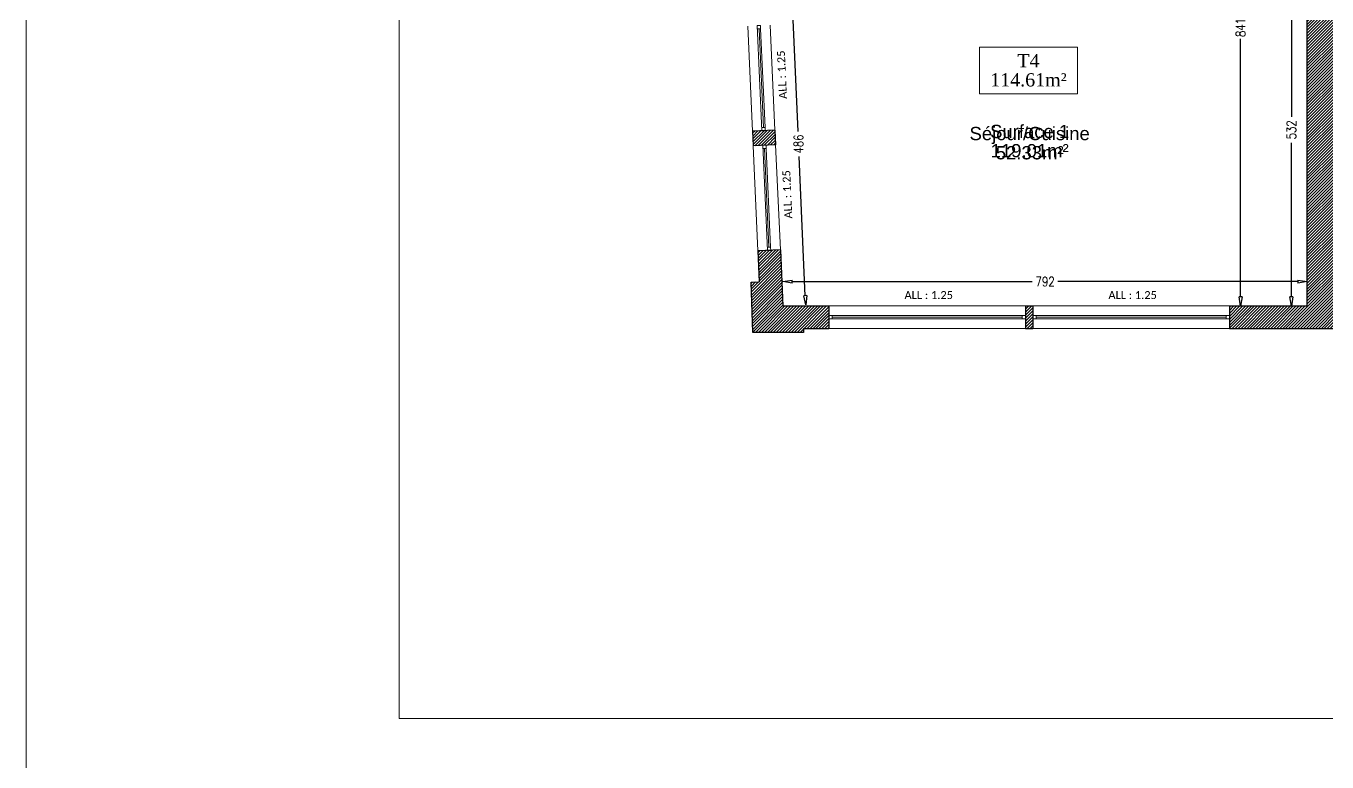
# Model space of a CAD drawing. Header units: millimetres. Extents: x -14819 to 43195, y -10328 to 20814.
# Drawn here: x 5508 to 7473, y 4228 to 5340 of the extents above; entities that cross this region are included whole.
import ezdxf
from ezdxf.enums import TextEntityAlignment as Align

# ---------------------------------------------------------------- set-up
doc = ezdxf.new("R2010")
doc.units = ezdxf.units.MM
doc.header["$PDMODE"] = 3
doc.linetypes.add('Chemin', pattern=[0.5, 0.3, -0.2])
for name, color, linetype, lineweight in [('05 - Menuiserie', 150, 'Continuous', 5), ('41 - Côtes Intérieures', 71, 'Continuous', 9), ('59 - TxT', 120, 'Continuous', 0), ('_cadre100', 7, 'Continuous', 15), ('Menuiserie_cps', 7, 'Continuous', 15), ('Mur_coupe', 7, 'Continuous', 25), ('Mur_vu', 8, 'Continuous', 18)]:
    doc.layers.add(name, color=color, linetype=linetype, lineweight=lineweight)
doc.layers.add('10 - Hachures', color=7, linetype='Continuous', lineweight=18, true_color=0x646464)
doc.styles.add('CR_Cot', font='simplex.shx', dxfattribs={"width": 0.8})
doc.styles.add('Dutch', font='dutch.ttf')
doc.styles.add('Legend', font='calibri.ttf')
doc.styles.get("Standard").update_dxf_attribs({"font": 'arial.ttf'})
doc.dimstyles.get("Standard").update_dxf_attribs({"dimtxt": 14, "dimasz": 14, "dimexe": 0.18, "dimexo": 0.0625, "dimgap": 5, "dimtad": 0, "dimtoh": 1, "dimdec": 0, "dimzin": 0, "dimdsep": 46, "dimtxsty": 'CR_Cot', "dimblk": 'CLOSEDBLANK', "dimcen": 0, "dimse1": 1, "dimse2": 1, "dimadec": 0, "dimazin": 0, "dimtfac": 1, "dimtdec": 0, "dimtofl": 0, "dimtmove": 0, "dimatfit": 3, "dimfxl": 1, "dimtolj": 1, "dimtzin": 0, "dimarcsym": 0})

# ---------------------------------------------------------------- blocks, each defined once
blk = doc.blocks.new('_ClosedBlank')
at = {"color": 0, "linetype": 'ByBlock', "lineweight": -2}
for p, q in [((-1, 0.17), (0, 0)), ((-1, 0.17), (-1, -0.17)), ((0, 0), (-1, -0.17))]:
    blk.add_line(p, q, dxfattribs=at)
blk = doc.blocks.new('*D685')
at = {"layer": '41 - Côtes Intérieures', "color": 0, "lineweight": -2, "transparency": 16777216}
for p, q in [((6664.6, 5390.4), (6674, 5180.5)), ((6685.2, 4932.4), (6675.7, 5142.3))]:
    blk.add_line(p, q, dxfattribs=at)
at = {"layer": 'Defpoints', "color": 0, "transparency": 16777216}
for p in [(6663.9, 5404.4), (6629.4, 5402.8), (6651.3, 4916.8)]:
    blk.add_point(p, dxfattribs=at)
at = {"layer": '41 - Côtes Intérieures', "color": 0, "lineweight": -2, "transparency": 16777216, "xscale": 14, "yscale": 14, "zscale": 14}
for p, rotation in [((6663.9, 5404.4), 92.5748125043234), ((6685.8, 4918.4), 272.5748125043234)]:
    blk.add_blockref('_ClosedBlank', p, dxfattribs=dict(at, rotation=rotation))
at = {"layer": '41 - Côtes Intérieures', "color": 0, "transparency": 16777216, "insert": (6674.9, 5161.4), "char_height": 14, "attachment_point": 5, "rotation": 90, "style": 'CR_Cot'}
blk.add_mtext('\\A1;486', dxfattribs=at)
blk = doc.blocks.new('*D686')
at = {"layer": '41 - Côtes Intérieures', "color": 0, "lineweight": -2, "transparency": 16777216}
for p, q in [((6665.3, 4953.6), (7028, 4953.6)), ((7429.4, 4953.6), (7066.8, 4953.6))]:
    blk.add_line(p, q, dxfattribs=at)
at = {"layer": 'Defpoints', "color": 0, "transparency": 16777216}
for p in [(7443.4, 4953.6), (6651.3, 4916.8), (7443.4, 4916.8)]:
    blk.add_point(p, dxfattribs=at)
at = {"layer": '41 - Côtes Intérieures', "color": 0, "lineweight": -2, "transparency": 16777216, "xscale": 14, "yscale": 14, "zscale": 14, "rotation": 180}
blk.add_blockref('_ClosedBlank', (6651.3, 4953.6), dxfattribs=at)
at = {"layer": '41 - Côtes Intérieures', "color": 0, "lineweight": -2, "transparency": 16777216, "xscale": 14, "yscale": 14, "zscale": 14}
blk.add_blockref('_ClosedBlank', (7443.4, 4953.6), dxfattribs=at)
at = {"layer": '41 - Côtes Intérieures', "color": 0, "transparency": 16777216, "insert": (7047.4, 4953.6), "char_height": 14, "attachment_point": 5, "style": 'CR_Cot'}
blk.add_mtext('\\A1;792', dxfattribs=at)
blk = doc.blocks.new('*D692')
at = {"layer": '41 - Côtes Intérieures', "color": 0, "lineweight": -2, "transparency": 16777216}
for p, q in [((7419.4, 5434.8), (7419.4, 5202.2)), ((7419.4, 4930.8), (7419.4, 5163.4))]:
    blk.add_line(p, q, dxfattribs=at)
at = {"layer": 'Defpoints', "color": 0, "transparency": 16777216}
for p in [(7443.4, 5448.8), (7419.4, 4916.8), (7443.4, 4916.8)]:
    blk.add_point(p, dxfattribs=at)
at = {"layer": '41 - Côtes Intérieures', "color": 0, "lineweight": -2, "transparency": 16777216, "xscale": 14, "yscale": 14, "zscale": 14}
for p, rotation in [((7419.4, 5448.8), 90), ((7419.4, 4916.8), 270)]:
    blk.add_blockref('_ClosedBlank', p, dxfattribs=dict(at, rotation=rotation))
at = {"layer": '41 - Côtes Intérieures', "color": 0, "transparency": 16777216, "insert": (7419.4, 5182.8), "char_height": 14, "attachment_point": 5, "rotation": 90, "style": 'CR_Cot'}
blk.add_mtext('\\A1;532', dxfattribs=at)
blk = doc.blocks.new('*D693')
at = {"layer": '41 - Côtes Intérieures', "color": 0, "lineweight": -2, "transparency": 16777216}
for p, q in [((7342.7, 5743.8), (7342.7, 5354.3)), ((7342.7, 4930.8), (7342.7, 5320.3))]:
    blk.add_line(p, q, dxfattribs=at)
at = {"layer": 'Defpoints', "color": 0, "transparency": 16777216}
for p in [(7366.8, 5757.8), (7342.7, 4916.8), (7366.8, 4916.8)]:
    blk.add_point(p, dxfattribs=at)
at = {"layer": '41 - Côtes Intérieures', "color": 0, "lineweight": -2, "transparency": 16777216, "xscale": 14, "yscale": 14, "zscale": 14}
for p, rotation in [((7342.7, 5757.8), 90), ((7342.7, 4916.8), 270)]:
    blk.add_blockref('_ClosedBlank', p, dxfattribs=dict(at, rotation=rotation))
at = {"layer": '41 - Côtes Intérieures', "color": 0, "transparency": 16777216, "insert": (7342.7, 5337.3), "char_height": 14, "attachment_point": 5, "rotation": 90, "style": 'CR_Cot'}
blk.add_mtext('\\A1;841', dxfattribs=at)
blk = doc.blocks.new('Fenetre_297')
blk.add_lwpolyline([(0.05, 0.05), (0.05, 0), (0, 0), (0, 0.05), (2.97, 0.05), (2.97, 0), (2.92, 0), (2.92, 0.05), (2.92, 0.025), (0.05, 0.025), (0.05, 0), (2.92, 0)])
blk = doc.blocks.new('Fenetre_159')
blk.add_lwpolyline([(0.05, 0.05), (0.05, 0), (0, 0), (0, 0.05), (1.59, 0.05), (1.59, 0), (1.54, 0), (1.54, 0.05), (1.54, 0.025), (0.05, 0.025), (0.05, 0), (1.54, 0)])

msp = doc.modelspace()

# ---------------------------------------------------------------- hatches: boundary and pattern name
at = {"layer": '10 - Hachures', "lineweight": 18}
h = msp.add_hatch(dxfattribs=at)
h.set_pattern_fill('ANSI31', color=256)
h.paths.add_polyline_path([(7443.44, 4916.84), (7325.75, 4916.84), (7325.75, 4882.84), (7486.09, 4882.84), (7486.09, 4916.84), (7486.09, 5366.84), (7528.44, 5366.84), (7528.44, 5434.38), (7483.44, 5434.84), (7483.44, 6041.84), (7498.44, 6041.84), (7498.44, 6063.84), (7481.44, 6063.84), (7481.44, 6074.97), (7443.44, 6074.97), (7443.44, 6039.84), (7299.44, 6039.84), (7299.44, 6069.84), (7292.44, 6069.84), (7292.44, 6039.84), (7191.44, 6039.84), (7191.44, 5939.84), (7198.44, 5939.84), (7198.44, 6032.84), (7443.44, 6032.84), (7443.44, 6028.84), (7451.44, 6028.84), (7451.44, 5958.84), (7443.44, 5958.84), (7443.44, 5764.84), (7198.44, 5764.84), (7198.44, 5864.84), (7191.44, 5864.84), (7191.44, 5757.84), (7443.44, 5757.84), (7443.44, 5409.84)])
h.paths.add_polyline_path([(7483.44, 5376.82), (7483.44, 5426.82), (7518.44, 5426.48), (7518.44, 5376.84), (7483.44, 5376.84)], flags=16)
h = msp.add_hatch(dxfattribs=at)
h.set_pattern_fill('ANSI31', color=256)
h.paths.add_polyline_path([(6605.4, 5180.72), (6605.4, 5180.72), (6606.39, 5158.75), (6640.35, 5160.31), (6639.36, 5182.29)])
h = msp.add_hatch(dxfattribs=at)
h.set_pattern_fill('ANSI31', color=256)
h.paths.add_polyline_path([(6682.55, 4876.71), (6682.55, 4882.84), (6720.75, 4882.84), (6720.75, 4916.84), (6651.3, 4916.84), (6647.49, 5001.58), (6613.53, 5000.01), (6615.62, 4953.44), (6603.63, 4952.88), (6605.91, 4876.71)])
h = msp.add_hatch(dxfattribs=at)
h.set_pattern_fill('ANSI31', color=256)
h.paths.add_polyline_path([(7028.75, 4916.84), (7017.75, 4916.84), (7017.75, 4882.84), (7028.75, 4882.84)], flags=17)

# ---------------------------------------------------------------- linework, layer by layer
at = {"layer": '59 - TxT', "lineweight": 18}
msp.add_lwpolyline([(5508.08, 17542.95), (12678.08, 17542.95), (12678.08, -826.17), (5508.08, -826.17)], close=True, dxfattribs=at)
at = {"layer": '59 - TxT', "linetype": 'Continuous'}
msp.add_lwpolyline([(6948.16, 5307.74), (7096.3, 5307.74), (7096.3, 5237.14), (6948.16, 5237.14)], close=True, dxfattribs=at)
at = {"layer": '_cadre100', "flags": 128}
msp.add_lwpolyline([(6071.5, 4294.08), (10271.5, 4294.08), (10271.5, 7264.08), (6071.5, 7264.08)], close=True, dxfattribs=at)
at = {"layer": 'Mur_coupe', "flags": 128}
for points in [[(7443.44, 4916.84), (7443.44, 5409.84)], [(6639.36, 5182.29), (6605.4, 5180.72)], [(6640.35, 5160.31), (6606.39, 5158.75)], [(6647.49, 5001.58), (6613.53, 5000.01)], [(6682.55, 4882.84), (6682.55, 4876.71), (6605.91, 4876.71), (6603.63, 4952.88), (6615.62, 4953.44)], [(6651.3, 4916.84), (6720.75, 4916.84)], [(6720.75, 4916.84), (6720.75, 4882.84)], [(7017.75, 4916.84), (7028.75, 4916.84)], [(7017.75, 4916.84), (7017.75, 4882.84)], [(7028.75, 4916.84), (7028.75, 4882.84)], [(7325.75, 4916.84), (7443.44, 4916.84)], [(7325.75, 4916.84), (7325.75, 4882.84)], [(6682.55, 4882.84), (6720.75, 4882.84)], [(7017.75, 4882.84), (7028.75, 4882.84)], [(7325.75, 4882.84), (7486.09, 4882.84)]]:
    msp.add_lwpolyline(points, dxfattribs=at)
at = {"layer": 'Mur_coupe', "elevation": -195, "flags": 128}
for points in [[(6605.4, 5180.72), (6606.39, 5158.75)], [(6639.36, 5182.29), (6640.35, 5160.31)], [(6613.53, 5000.01), (6615.63, 4953.23)], [(6647.49, 5001.58), (6651.3, 4916.84)]]:
    msp.add_lwpolyline(points, dxfattribs=at)
at = {"layer": 'Mur_vu', "elevation": -195, "flags": 128}
for points in [[(6605.4, 5180.72), (6598.26, 5339.46)], [(6639.36, 5182.29), (6632.23, 5341.03)]]:
    msp.add_lwpolyline(points, dxfattribs=at)
at = {"layer": 'Mur_vu', "flags": 128}
for points in [[(6613.53, 5000.01), (6606.39, 5158.75)], [(6647.49, 5001.58), (6640.35, 5160.31)], [(7017.75, 4916.84), (6720.75, 4916.84)], [(7325.75, 4916.84), (7028.75, 4916.84)], [(6720.75, 4882.84), (7017.75, 4882.84)], [(7028.75, 4882.84), (7325.75, 4882.84)]]:
    msp.add_lwpolyline(points, dxfattribs=at)

# ---------------------------------------------------------------- block references
at = {"layer": '05 - Menuiserie', "xscale": 100, "yscale": 100, "zscale": 100, "rotation": 92.57456286843002}
for p in [(6624.67, 5181.5), (6633.01, 5000.79)]:
    msp.add_blockref('Fenetre_159', p, dxfattribs=at)
at = {"layer": '05 - Menuiserie', "xscale": 100, "yscale": 100, "zscale": 100}
for p in [(6720.75, 4897.34), (7028.75, 4897.34)]:
    msp.add_blockref('Fenetre_297', p, dxfattribs=at)

# ---------------------------------------------------------------- texts
at = {"layer": '59 - TxT', "linetype": 'Continuous', "style": 'Dutch'}
for s, p in [('T4', (7022.23, 5277.3)), ('114.61m²', (7022.23, 5248.3))]:
    msp.add_text(s, height=20, dxfattribs=at).set_placement(p, align=Align.CENTER)
at = {"layer": '59 - TxT', "linetype": 'Continuous'}
for s, p in [('Séjour/Cuisine', (7024.1, 5167.21)), ('Surface 1', (7024.1, 5170.34)), ('119.01m²', (7024.1, 5141.34)), ('52.33m²', (7024.1, 5138.21))]:
    msp.add_text(s, height=20, dxfattribs=at).set_placement(p, align=Align.CENTER)
at = {"layer": 'Menuiserie_cps', "linetype": 'Chemin', "ltscale": 0.1, "style": 'Legend'}
for p in [(6657.49, 5229.78, -195), (6665.62, 5049.06)]:
    msp.add_text('ALL : 1.25', height=12, rotation=92.57495, dxfattribs=at).set_placement(p)
for p in [(6835.03, 4927.35), (7143.03, 4927.35)]:
    msp.add_text('ALL : 1.25', height=12, dxfattribs=at).set_placement(p)

# ---------------------------------------------------------------- dimensions: what is measured, and where the dimension line sits
at = {"layer": '41 - Côtes Intérieures'}
for base, p1, p2, picture, middle in [((7342.72, 4916.84), (7366.81, 5757.84), (7366.81, 4916.84), '*D693', (7342.72, 5337.34)), ((7419.35, 4916.84), (7443.44, 5448.84), (7443.44, 4916.84), '*D692', (7419.35, 5182.84))]:
    dim = msp.add_linear_dim(base=base, p1=p1, p2=p2, angle=90, dimstyle='Standard', dxfattribs=at)
    dim.commit()
    dim.dimension.update_dxf_attribs({"geometry": picture, "text_midpoint": middle})
dim = msp.add_aligned_dim(p1=(6651.3, 4916.84), p2=(6629.44, 5402.84), distance=-34.52, dimstyle='Standard', dxfattribs=at)
dim.commit()
dim.dimension.update_dxf_attribs({"geometry": '*D685', "text_midpoint": (6674.85, 5161.39), "text_rotation": 90})
dim = msp.add_linear_dim(base=(7443.44, 4953.6), p1=(6651.3, 4916.84), p2=(7443.44, 4916.84), dimstyle='Standard', dxfattribs=at)
dim.commit()
dim.dimension.update_dxf_attribs({"geometry": '*D686', "text_midpoint": (7047.37, 4953.6)})

doc.saveas('drawing.dxf')
